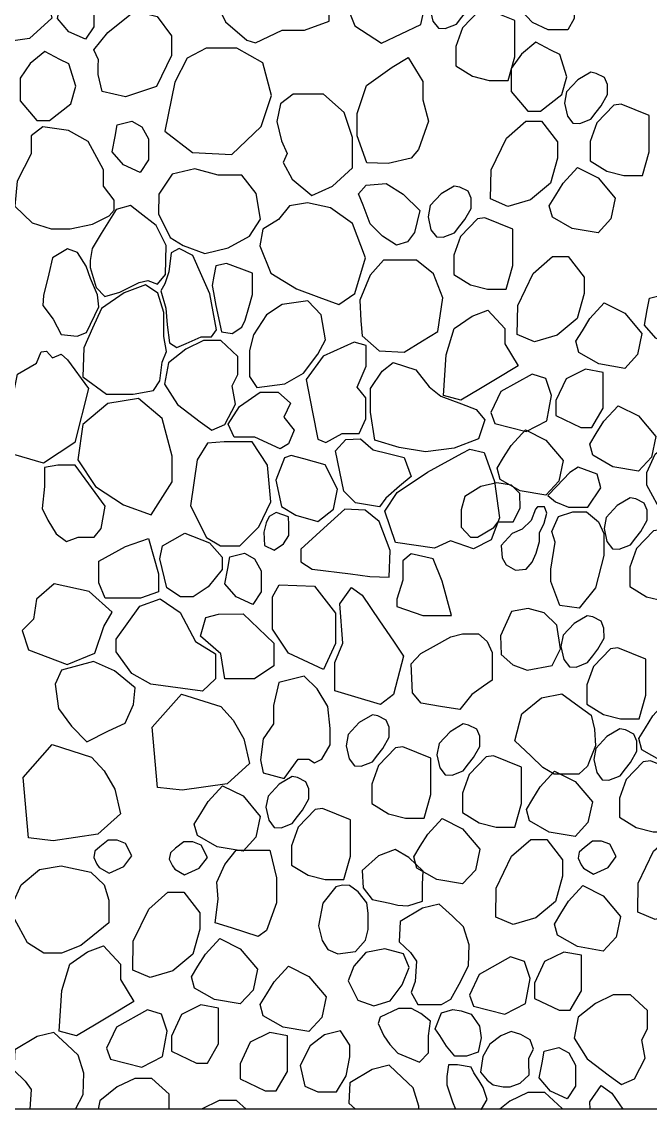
# Model space of a CAD drawing. Header units: millimetres. Extents: x -251401 to 377140, y -30451 to 275830.
# Drawn here: x 337107 to 338474, y -2940 to -574 of the extents above; entities that cross this region are included whole.
import ezdxf

# ---------------------------------------------------------------- set-up
doc = ezdxf.new("R2010")
doc.units = ezdxf.units.MM
for name, color, linetype in [('0-S3', 3, 'Continuous'), ('0-S8', 8, 'Continuous'), ('A-WALL', 4, 'Continuous')]:
    doc.layers.add(name, color=color, linetype=linetype)

# ---------------------------------------------------------------- blocks, each defined once
blk = doc.blocks.new('H24H24H24')
at = {"layer": '0-S8', "color": 8}
for points in [[(4620.5, 2519.4), (4537.7, 2473.8), (4518, 2397.2), (4534, 2357.7), (4592.1, 2319.5), (4677.3, 2360.2), (4694.6, 2439.2), (4724.3, 2473.8), (4756.4, 2512), (4721.8, 2544.1), (4678.6, 2544.1)], [(3675.3, 2322.3), (3664.1, 2453.4), (3727.3, 2525.2), (3812.7, 2498), (3839.9, 2468.3), (3863.1, 2428.2), (3875.3, 2374.3), (3826.6, 2329.9), (3729.2, 2316)], [(4864.4, 2504.3), (4904.2, 2504.8), (4959.4, 2483.2), (4986.7, 2461), (5011.8, 2434.9), (5010.6, 2405.9), (5010.6, 2373.5), (4997, 2348.4), (4954.3, 2348.4), (4920.2, 2364.9), (4895.1, 2391.7), (4864.4, 2409.9), (4822.2, 2434.9), (4822.2, 2462.2), (4822.2, 2484.4)], [(4298.8, 2326.4), (4318.1, 2320.6), (4375.8, 2348.2), (4424.2, 2348.2), (4478.3, 2367.4), (4478.3, 2398.1), (4429.4, 2449.6), (4378.4, 2456.9), (4302.5, 2443.4), (4278, 2467.8), (4229.1, 2442.8), (4229.1, 2416.3), (4253, 2366.4)], [(4754.3, 2463), (4726, 2446.3), (4702.1, 2420.3), (4697.3, 2396), (4703.6, 2367.7), (4715.6, 2352.2), (4730.4, 2351.4), (4754.7, 2360.9), (4766.3, 2376.1), (4777.1, 2390), (4791, 2414.4), (4790.6, 2436.3), (4784.2, 2451.4), (4766.3, 2460.6)], [(3930, 2439.7), (3952, 2427.7), (3966.7, 2401), (3966.7, 2355.4), (3948.3, 2328.2), (3912.2, 2344.4), (3887.5, 2373.2), (3893.8, 2406.2), (3898.6, 2431.4)], [(4804.6, 2391.3), (4767.7, 2352.9), (4753.2, 2312.4), (4753.2, 2270.4), (4789.4, 2248), (4826.3, 2238.6), (4866.9, 2238.6), (4881.4, 2290), (4881.4, 2339.9), (4881.4, 2368.8), (4820.5, 2393.4)], [(3976.4, 2283.2), (3966.5, 2305.5), (3997.1, 2342.7), (4055.9, 2389.9), (4103.9, 2377.5), (4135.3, 2335.3), (4135.3, 2293.1), (4103, 2225.2), (4035.2, 2202.9), (3984.7, 2214.5), (3975.9, 2251.2), (3975.9, 2270.3)], [(4927.7, 2321.8), (4895.9, 2295.8), (4874.1, 2264.3), (4874.1, 2214.7), (4910.3, 2172), (4937.8, 2172), (4984.2, 2208.2), (4995, 2246.6), (4979.8, 2295), (4960.3, 2304.4)], [(3859.9, 2301.4), (3828, 2275.3), (3806.3, 2243.8), (3806.3, 2194.3), (3842.5, 2151.6), (3870, 2151.6), (3916.3, 2187.8), (3927.2, 2226.1), (3912, 2274.6), (3892.4, 2284)], [(4143, 2234.6), (4120.8, 2128.1), (4180.8, 2081.5), (4266.3, 2077.1), (4330.6, 2138.1), (4352.8, 2205.8), (4334, 2276.8), (4277.4, 2309), (4210.8, 2309), (4169.7, 2286.8)], [(4560.3, 2059.2), (4539.1, 2117.7), (4539.1, 2166.4), (4559.1, 2227.4), (4615.2, 2267.3), (4650.1, 2288.5), (4681.8, 2236.3), (4681.8, 2196.3), (4694.4, 2150.2), (4672.6, 2088.4), (4656.4, 2069.7), (4606.5, 2057.9)], [(5046.7, 2256.3), (5018.4, 2239.6), (4994.4, 2213.7), (4989.6, 2189.4), (4996, 2161), (5008, 2145.5), (5022.8, 2144.7), (5047.1, 2154.3), (5058.7, 2169.4), (5069.4, 2183.4), (5083.4, 2207.7), (5083, 2229.6), (5076.6, 2244.8), (5058.7, 2253.9)], [(4397.8, 2023.5), (4440.8, 1988), (4485.2, 2008.2), (4528.7, 2048.7), (4528.7, 2114.4), (4510.9, 2169.1), (4465.5, 2208.6), (4399.8, 2208.6), (4372.6, 2187.9), (4364.2, 2148.9), (4374.6, 2106.9), (4386.9, 2079.3), (4378, 2060.1)], [(5097, 2184.6), (5060.1, 2146.2), (5045.6, 2105.7), (5045.6, 2063.8), (5081.8, 2041.3), (5118.7, 2031.9), (5159.3, 2031.9), (5173.7, 2083.3), (5173.7, 2133.2), (5173.7, 2162.2), (5112.9, 2186.8)], [(3795, 1965), (3832.3, 1928.7), (3873.7, 1916), (3915.2, 1916), (3963.5, 1926.1), (3999.9, 1943.9), (4010.5, 1956.5), (4010.5, 1977.9), (3987.9, 2008.2), (3987.9, 2043.8), (3954.1, 2105.7), (3911.4, 2129.8), (3855.9, 2137.8), (3830.5, 2118.4), (3830.5, 2079), (3799.7, 2019.5)], [(4048.9, 2150), (4070.9, 2137.9), (4085.6, 2111.2), (4085.6, 2065.7), (4067.3, 2038.4), (4031.1, 2054.7), (4006.5, 2083.5), (4012.8, 2116.5), (4017.6, 2141.7)], [(4830.1, 2043.7), (4863.6, 2113.2), (4905.4, 2150.2), (4940, 2150.2), (4974.5, 2105.2), (4974.5, 2069.8), (4959.3, 2015.2), (4915.9, 1979.1), (4866.8, 1964.6), (4829.1, 1980.7)], [(4132.5, 1897.1), (4160.6, 1879.4), (4207.9, 1862.3), (4258.6, 1874.3), (4305, 1900), (4328.6, 1937), (4319.7, 1992.8), (4288.1, 2032.2), (4237.1, 2032.2), (4186.1, 2046.1), (4136.7, 2034.5), (4108.1, 1991.3), (4107.4, 1948.1)], [(5018.1, 2049.3), (5062.7, 2027), (5100.1, 1982.5), (5090.5, 1937.2), (5062.7, 1906.9), (5006.5, 1916.6), (4963.3, 1941.4), (4956.6, 1965.7), (4970.7, 1988.9), (4986.9, 2015.4)], [(4558.3, 2010.7), (4602.2, 2014), (4638.9, 1991), (4675.1, 1955.4), (4663.6, 1907.7), (4648.2, 1887.4), (4624.7, 1879.8), (4594, 1899.5), (4567.6, 1926.3), (4551.7, 1966.9), (4542, 1991.8)], [(4750.2, 2008.8), (4721.9, 1992.1), (4697.9, 1966.2), (4693.1, 1941.9), (4699.5, 1913.6), (4711.5, 1898), (4726.3, 1897.2), (4750.6, 1906.8), (4762.2, 1921.9), (4772.9, 1935.9), (4786.9, 1960.2), (4786.5, 1982.1), (4780.1, 1997.3), (4762.2, 2006.5)], [(3958.5, 1847), (3958.8, 1831.4), (3971.6, 1788), (3990.5, 1768.1), (4023, 1778.2), (4065.2, 1798.7), (4084.3, 1803.6), (4105.1, 1795.1), (4122, 1816.4), (4123.9, 1879.1), (4102, 1922.8), (4066.6, 1950.8), (4046.4, 1966.7), (4015, 1957.9), (3982.6, 1905.5), (3962.7, 1873.2)], [(4327.6, 1878.8), (4351.6, 1818.9), (4407.2, 1785.1), (4455.7, 1767.1), (4498.8, 1751.1), (4533.7, 1775.3), (4557.2, 1852.7), (4528.8, 1927.3), (4481.4, 1961.7), (4431.2, 1972.6), (4391.9, 1965.5), (4367.9, 1936.1), (4334.1, 1914.8)], [(4800.5, 1937.1), (4763.6, 1898.8), (4749.1, 1858.2), (4749.1, 1816.3), (4785.3, 1793.8), (4822.2, 1784.4), (4862.8, 1784.4), (4877.3, 1835.8), (4877.3, 1885.7), (4877.3, 1914.7), (4816.4, 1939.3)], [(3895.4, 1685.7), (3930.4, 1681.8), (3950.6, 1690.1), (3977.6, 1745.9), (3974.4, 1772.2), (3959.1, 1807.5), (3949.6, 1834.8), (3930.8, 1864.4), (3909.4, 1872.2), (3876.6, 1852.7), (3868.4, 1817.6), (3857.4, 1770.5), (3855.9, 1749), (3878.1, 1719.1)], [(4131.4, 1667.4), (4146.7, 1657.3), (4167.3, 1666.5), (4199.7, 1681), (4222.1, 1681), (4233.2, 1695.6), (4218.5, 1774.6), (4201.4, 1813.1), (4181.8, 1857.3), (4152.4, 1872.6), (4134.7, 1863.8), (4129.8, 1822.4), (4120.9, 1796), (4112.4, 1780.8), (4122.8, 1743.2), (4126.3, 1706.5)], [(4546.9, 1715.5), (4549.6, 1683.1), (4586.5, 1650.3), (4641.1, 1647.5), (4681.3, 1672), (4714.1, 1692), (4725.3, 1765.6), (4704.7, 1817.5), (4667.9, 1847.6), (4596.5, 1847.6), (4567.5, 1814.7), (4544.6, 1760.6)], [(4888, 1748.9), (4921.5, 1818.4), (4963.3, 1855.3), (4997.9, 1855.3), (5032.4, 1810.4), (5032.4, 1775), (5017.1, 1720.4), (4973.7, 1684.3), (4924.7, 1669.8), (4887, 1685.9)], [(4243.8, 1691.8), (4267.6, 1688.3), (4288.3, 1701.9), (4295.9, 1717.3), (4303.5, 1744.7), (4311.3, 1773), (4311.3, 1819.4), (4288.3, 1828), (4255.2, 1840.5), (4231.8, 1835.1), (4227.5, 1812.8), (4223.5, 1792.5), (4226.4, 1777.3), (4231.7, 1748.6)], [(3942.4, 1593.3), (3994, 1556.1), (4051.8, 1556.1), (4096.6, 1563.6), (4110.3, 1584.7), (4115.4, 1625.9), (4124.8, 1648.6), (4118.9, 1681.1), (4118.9, 1733.7), (4106, 1776), (4078.9, 1793.6), (4032.7, 1776.4), (3982.9, 1742.7), (3963.7, 1699.2), (3945.1, 1657)], [(4320.8, 1570.8), (4381.6, 1578.6), (4422, 1601.9), (4453.6, 1643.3), (4470.2, 1673.9), (4460.4, 1728.3), (4431.7, 1759), (4375.8, 1751.2), (4342.2, 1728.8), (4313.5, 1685.1), (4305.2, 1651), (4305.2, 1594.2)], [(5076, 1754.5), (5120.6, 1732.2), (5158, 1687.7), (5148.4, 1642.4), (5120.6, 1612.1), (5064.4, 1621.8), (5021.1, 1646.6), (5014.5, 1670.9), (5028.6, 1694.1), (5044.8, 1720.5)], [(5205.8, 1772.8), (5227.8, 1760.7), (5242.5, 1734), (5242.5, 1688.5), (5224.1, 1661.2), (5188, 1677.5), (5163.3, 1706.3), (5169.6, 1739.3), (5174.4, 1764.5)], [(4726.9, 1553.2), (4732.5, 1641.5), (4750.2, 1698.6), (4788.8, 1725.9), (4823.3, 1738.7), (4860.3, 1698.6), (4860.3, 1665.6), (4889.3, 1617.4), (4840, 1587.9), (4807, 1568.1), (4764.6, 1542.6)], [(4223.2, 1477.3), (4251.6, 1490), (4274.8, 1534.5), (4267.3, 1574.4), (4279.9, 1598.7), (4279.9, 1638.2), (4242.5, 1672.6), (4205, 1672.6), (4166.5, 1653.9), (4129.1, 1624), (4120.5, 1578), (4148.8, 1533.5), (4197.4, 1496)], [(4470.8, 1451.1), (4506.2, 1470.5), (4543.7, 1470.5), (4558.2, 1502.2), (4558.2, 1547.8), (4538.9, 1571.1), (4558.7, 1617), (4558.7, 1661.6), (4532.3, 1669.2), (4465.4, 1638.3), (4428.3, 1588.1), (4442, 1517.1), (4453.4, 1458)], [(3864, 1649.7), (3877, 1635.2), (3895.4, 1642.9), (3909.5, 1630.6), (3954.7, 1568), (3925, 1450.9), (3857.2, 1406), (3762.9, 1433.2), (3762.9, 1481.3), (3788.3, 1537), (3800.9, 1599.6), (3842.1, 1623.6), (3852.3, 1647.7)], [(4617.6, 1624.9), (4666.2, 1609), (4695.3, 1571.8), (4721, 1551.8), (4765.6, 1534.7), (4797.8, 1522.3), (4816.5, 1500.4), (4802.8, 1458.7), (4750.2, 1438.7), (4687.9, 1430.1), (4630.1, 1439.8), (4577.6, 1455.8), (4567.8, 1517), (4567.8, 1568.4), (4593, 1606.1)], [(5035.2, 1610), (4993, 1589.2), (4970.9, 1542), (4970.9, 1509.2), (5025.1, 1483.4), (5049, 1483.4), (5073.6, 1525.6), (5073.6, 1573.5), (5073.6, 1603.1)], [(4919.2, 1599.3), (4851.2, 1561.5), (4829.8, 1516.2), (4838.6, 1492.2), (4906.7, 1474.6), (4951.4, 1497.9), (4961.5, 1552.7), (4949.5, 1589.8)], [(4091.4, 1293.4), (4136.8, 1365), (4136.8, 1421.2), (4115.1, 1503), (4063.3, 1546.4), (3996.8, 1535.5), (3942.5, 1490.2), (3931.6, 1412.9), (3969.9, 1354.7), (4030.7, 1315.1)], [(4371.4, 1436.8), (4316.6, 1462.2), (4271.4, 1462.2), (4258.7, 1490.6), (4283.1, 1529.1), (4328.3, 1560.1), (4367.3, 1560.1), (4394.2, 1536.7), (4379.9, 1505.7), (4402.1, 1477.6), (4389.9, 1448)], [(5106.3, 1530.8), (5150.9, 1508.5), (5188.3, 1464), (5178.7, 1418.7), (5150.9, 1388.4), (5094.7, 1398.1), (5051.5, 1422.9), (5044.8, 1447.2), (5058.9, 1470.4), (5075.1, 1496.9)], [(4904.8, 1478.4), (4949.4, 1456.1), (4986.8, 1411.6), (4977.2, 1366.3), (4949.4, 1336), (4893.2, 1345.7), (4850, 1370.5), (4843.3, 1394.8), (4857.4, 1418), (4873.6, 1444.5)], [(4213.9, 1449), (4191.5, 1413.3), (4176.9, 1313.2), (4211.5, 1244), (4241.9, 1225.8), (4283.7, 1225.8), (4325.6, 1267.1), (4351.1, 1321.7), (4343.8, 1401.7), (4310.4, 1452.1), (4249.8, 1452.1)], [(4514.3, 1457.6), (4545.9, 1458.5), (4573.5, 1434.9), (4606.2, 1426.6), (4641.1, 1417.8), (4656.3, 1376.9), (4631.2, 1355.4), (4601.5, 1329.9), (4587.5, 1311), (4535.5, 1319.2), (4510.1, 1345), (4501.5, 1387.2), (4492.2, 1432.8)], [(5186.6, 1425.6), (5226.6, 1458.9), (5273.5, 1466.9), (5338.5, 1453.1), (5367.4, 1425.7), (5377.5, 1392.5), (5377.5, 1342.7), (5342.8, 1314.6), (5316.8, 1293.4), (5274.2, 1277), (5236, 1277), (5200.6, 1299.4), (5181.8, 1334), (5169, 1357.7), (5169, 1385.3)], [(4381.3, 1417.6), (4362.3, 1368.5), (4374.4, 1311.7), (4405.4, 1292.8), (4453.6, 1279), (4487.2, 1305.7), (4496.4, 1349), (4469.2, 1402.1), (4423.2, 1414.9), (4395.3, 1422.6)], [(4599.3, 1301.6), (4626.3, 1342), (4691.8, 1386.3), (4767.4, 1427.5), (4783.7, 1436.4), (4815.4, 1428.9), (4837.3, 1366.1), (4848.7, 1287.2), (4830.6, 1239.2), (4792.1, 1219.2), (4741.7, 1236.8), (4707.4, 1220.6), (4622.7, 1233)], [(3866.7, 1281.6), (3885, 1252.2), (3907.2, 1235.2), (3932.7, 1245), (3967.4, 1245), (3982.4, 1264), (3990.9, 1312.3), (3926.2, 1401.2), (3888.3, 1401.2), (3859.5, 1396.6), (3859.5, 1354.8), (3854.6, 1307.2)], [(4970.1, 1321.9), (4998.7, 1310.1), (5040.4, 1310.1), (5068.6, 1352.3), (5060.7, 1382.1), (5019.6, 1396.8), (5001.6, 1385.5), (4972.3, 1355.1), (4953.2, 1335.3)], [(4807.7, 1355.3), (4773.4, 1333.2), (4765, 1304.2), (4765, 1266.8), (4785.6, 1244.7), (4800.8, 1244.7), (4835.9, 1266.1), (4845.8, 1278.3), (4877.9, 1278.3), (4893.1, 1308), (4892.4, 1340), (4874.8, 1357.6), (4842.8, 1362.9)], [(5132.8, 1330.3), (5104.5, 1313.5), (5080.5, 1287.6), (5075.8, 1263.3), (5082.1, 1235), (5094.1, 1219.4), (5108.9, 1218.6), (5133.2, 1228.2), (5144.8, 1243.4), (5155.5, 1257.3), (5169.5, 1281.6), (5169.1, 1303.6), (5162.7, 1318.7), (5144.8, 1327.9)], [(4512.4, 1305.6), (4466.9, 1264.4), (4416.7, 1219), (4416.7, 1191.4), (4441.1, 1175.1), (4524.4, 1164.7), (4566.6, 1159.5), (4608.7, 1157.9), (4610.9, 1215.7), (4586.8, 1278.6), (4556.6, 1303.4)], [(4926.7, 1305.7), (4917.6, 1281.3), (4897.7, 1262.3), (4875.6, 1253.1), (4851.9, 1226.4), (4854.2, 1199.8), (4862.6, 1184.5), (4883.2, 1173.1), (4906.1, 1175.4), (4919.1, 1190.6), (4928.2, 1209.7), (4935.1, 1235.6), (4935.1, 1253.9), (4945.8, 1275.2), (4951.1, 1297.3), (4946.5, 1311.1), (4931.3, 1311.1)], [(4335.9, 1255.8), (4337.7, 1226.7), (4358.4, 1216.3), (4379.2, 1230.5), (4390.6, 1248.1), (4390.6, 1271.9), (4390, 1289.1), (4363.2, 1298.6), (4347.6, 1289.5), (4341.1, 1275.8)], [(4962.4, 1257.2), (4976.5, 1289.7), (5007.7, 1299.6), (5037.2, 1299.6), (5063.3, 1278.2), (5075.3, 1253), (5075.3, 1204.7), (5057.3, 1134.4), (5021.8, 1090.4), (4979.5, 1096.4), (4959.8, 1148.1), (4959.8, 1175.4), (4969.2, 1233.6)], [(5183.1, 1258.5), (5146.2, 1220.2), (5131.7, 1179.7), (5131.7, 1137.7), (5167.9, 1115.3), (5204.8, 1105.9), (5245.4, 1105.9), (5259.9, 1157.2), (5259.9, 1207.2), (5259.9, 1236.1), (5199, 1260.7)], [(4085.4, 1241.7), (4107.1, 1164.7), (4107.1, 1125.8), (4068.1, 1112), (3991.1, 1112), (3977.2, 1145.7), (3977.2, 1192.4), (4035.2, 1224.4)], [(4137.4, 1238.3), (4164.2, 1253.8), (4217.9, 1232.2), (4245.6, 1201.1), (4245.6, 1174.2), (4215.3, 1137), (4182.4, 1114.6), (4154.7, 1114.6), (4125.2, 1134.4), (4109.9, 1197.4), (4115.9, 1226)], [(4293.9, 1210.1), (4315.9, 1198), (4330.6, 1171.3), (4330.6, 1125.8), (4312.3, 1098.5), (4276.1, 1114.8), (4251.5, 1143.6), (4257.7, 1176.6), (4262.5, 1201.8)], [(4625.1, 1094), (4681.8, 1074.7), (4744.4, 1074.7), (4723.5, 1149.2), (4704.1, 1197.5), (4656.2, 1208.5), (4638.5, 1193.1), (4638.5, 1151.1), (4625.3, 1109.9)], [(3908.5, 967.6), (3968.5, 992.5), (3988.2, 1050.5), (4006.1, 1081.7), (3956.3, 1126.3), (3880.5, 1142.9), (3842.2, 1109.8), (3835.2, 1066.4), (3810.9, 1041.6), (3824.3, 999.5)], [(4369.3, 1141.4), (4446.4, 1138.1), (4492, 1079.5), (4492, 1013.4), (4465.9, 957), (4389.8, 992.1), (4355.2, 1044.8), (4355.2, 1115.3)], [(4526.6, 1135.1), (4549.7, 1118.3), (4587.6, 1062.5), (4617.7, 1018.2), (4639.5, 986.1), (4618.2, 902.5), (4589.7, 880.4), (4533.9, 897.2), (4490.7, 910.3), (4490.7, 972), (4507.6, 1014.1), (4501.3, 1099.5)], [(4048.9, 947.8), (4014.9, 995), (4014.9, 1022.5), (4066.5, 1095), (4110.5, 1110.3), (4154.4, 1080.7), (4187.4, 1018.1), (4231.3, 990.6), (4231.3, 936.8), (4202.8, 909.4), (4090.7, 924.8)], [(4850.5, 1029.9), (4851.7, 989.3), (4877.1, 966.9), (4908.6, 955.4), (4963.1, 965.7), (4981.3, 1002), (4973.4, 1053.5), (4945.5, 1080.1), (4910.4, 1089.8), (4874.7, 1083.1)], [(4291.5, 1078.2), (4357.9, 1013.8), (4357.9, 965.1), (4315.9, 936.8), (4251.5, 936.8), (4242.7, 991), (4198.8, 1029.4), (4209.8, 1069.8), (4237.9, 1077.3)], [(5039.2, 1073.8), (5010.8, 1057.1), (4986.9, 1031.2), (4982.1, 1006.8), (4988.5, 978.5), (5000.5, 963), (5015.2, 962.2), (5039.6, 971.8), (5051.1, 986.9), (5061.9, 1000.9), (5075.9, 1025.2), (5075.5, 1047.1), (5069.1, 1062.3), (5051.1, 1071.4)], [(4659.3, 906.3), (4656.1, 969.1), (4677.3, 991.8), (4705.2, 1007.2), (4742.4, 1027.7), (4768.1, 1034.1), (4802.9, 1034.1), (4821.7, 1017.8), (4832.5, 993.5), (4832.5, 933.9), (4814, 920.6), (4788.2, 902.1), (4762.5, 869.7), (4720.2, 876.6), (4678, 883.6)], [(5089.5, 1002.1), (5052.5, 963.7), (5038.1, 923.2), (5038.1, 881.2), (5074.3, 858.8), (5111.2, 849.4), (5151.7, 849.4), (5166.2, 900.8), (5166.2, 950.7), (5166.2, 979.6), (5105.4, 1004.3)], [(3951.2, 799.7), (3998.8, 823.5), (4034.5, 840.2), (4052.6, 880.9), (4056.3, 916.8), (4011.2, 953.6), (3965.7, 974.2), (3896.2, 955.6), (3882.8, 924.9), (3889.5, 872.2), (3918.2, 833.9)], [(4334.6, 732), (4380.5, 719.7), (4410.9, 761.5), (4433.8, 761.5), (4446, 753.9), (4462.2, 761.6), (4480.4, 792.7), (4480.4, 828.7), (4475.5, 876.5), (4452, 914.5), (4423.7, 942.1), (4368.6, 928.3), (4356.9, 878.5), (4356.9, 838.9), (4334.6, 805.7), (4329, 760.4)], [(4104.9, 700.4), (4093.7, 831.5), (4156.9, 903.3), (4242.3, 876.1), (4269.5, 846.4), (4292.7, 806.3), (4304.9, 752.4), (4256.2, 708), (4158.8, 694.1)], [(4896.7, 860.7), (4939.4, 895.1), (4984, 904.2), (5021.7, 876.3), (5047.6, 857.2), (5055.2, 826.8), (5057.3, 790.6), (5044, 757.8), (5039.4, 746.4), (5021, 729.2), (4996.6, 729.2), (4967.3, 729.2), (4942.9, 743.9), (4916.4, 769), (4881.6, 801.8)], [(5213, 890.2), (5257.6, 867.9), (5295, 823.4), (5285.4, 778.1), (5257.6, 747.8), (5201.4, 757.5), (5158.1, 782.3), (5151.5, 806.6), (5165.6, 829.8), (5181.7, 856.2)], [(4572, 858.1), (4543.7, 841.4), (4519.7, 815.5), (4514.9, 791.1), (4521.3, 762.8), (4533.3, 747.3), (4548, 746.5), (4572.4, 756.1), (4584, 771.2), (4594.7, 785.2), (4608.7, 809.5), (4608.3, 831.4), (4601.9, 846.6), (4584, 855.7)], [(4769.3, 838.3), (4741, 821.5), (4717, 795.6), (4712.2, 771.3), (4718.6, 743), (4730.6, 727.4), (4745.3, 726.6), (4769.7, 736.2), (4781.2, 751.4), (4792, 765.3), (4806, 789.6), (4805.6, 811.6), (4799.2, 826.7), (4781.2, 835.9)], [(5110.3, 827.8), (5082, 811), (5058.1, 785.1), (5053.3, 760.8), (5059.7, 732.5), (5071.6, 716.9), (5086.4, 716.1), (5110.7, 725.7), (5122.3, 740.9), (5133.1, 754.8), (5147, 779.1), (5146.7, 801.1), (5140.3, 816.2), (5122.3, 825.4)], [(3824.3, 590.6), (3813.2, 721.8), (3876.3, 793.5), (3961.7, 766.3), (3989, 736.6), (4012.2, 696.5), (4024.4, 642.6), (3975.6, 598.3), (3878.2, 584.3)], [(4622.3, 786.4), (4585.4, 748), (4570.9, 707.5), (4570.9, 665.6), (4607.1, 643.1), (4644, 633.7), (4684.6, 633.7), (4699, 685.1), (4699, 735), (4699, 764), (4638.2, 788.6)], [(4819.6, 766.5), (4782.7, 728.2), (4768.2, 687.7), (4768.2, 645.7), (4804.4, 623.3), (4841.3, 613.9), (4881.9, 613.9), (4896.3, 665.2), (4896.3, 715.2), (4896.3, 744.1), (4835.5, 768.7)], [(5160.7, 756), (5123.7, 717.7), (5109.2, 677.2), (5109.2, 635.2), (5145.4, 612.8), (5182.4, 603.4), (5222.9, 603.4), (5237.4, 654.7), (5237.4, 704.7), (5237.4, 733.6), (5176.6, 758.2)], [(4968.3, 735.7), (5012.9, 713.4), (5050.3, 668.9), (5040.7, 623.6), (5012.9, 593.4), (4956.7, 603.1), (4913.4, 627.8), (4906.8, 652.1), (4920.9, 675.3), (4937.1, 701.8)], [(4397.6, 724), (4369.3, 707.2), (4345.4, 681.3), (4340.6, 657), (4346.9, 628.7), (4358.9, 613.1), (4373.7, 612.3), (4398, 621.9), (4409.6, 637.1), (4420.4, 651), (4434.3, 675.3), (4433.9, 697.3), (4427.5, 712.4), (4409.6, 721.6)], [(4246.6, 703.9), (4291.1, 681.6), (4328.5, 637.1), (4319, 591.7), (4291.1, 561.5), (4234.9, 571.2), (4191.7, 596), (4185, 620.3), (4199.2, 643.5), (4215.3, 669.9)], [(4447.9, 652.2), (4411, 613.9), (4396.5, 573.4), (4396.5, 531.4), (4432.7, 509), (4469.6, 499.6), (4510.2, 499.6), (4524.7, 550.9), (4524.7, 600.9), (4524.7, 629.8), (4463.9, 654.4)], [(4723.7, 632.5), (4768.2, 610.3), (4805.6, 565.7), (4796.1, 520.4), (4768.2, 490.2), (4712, 499.9), (4668.8, 524.6), (4662.1, 549), (4676.3, 572.1), (4692.4, 598.6)], [(5150, 492), (5183.5, 561.5), (5225.3, 598.5), (5259.9, 598.5), (5294.4, 553.5), (5294.4, 518.2), (5279.1, 463.6), (5235.7, 427.4), (5186.7, 413), (5148.9, 429)], [(3999.8, 513.4), (4031.6, 527.9), (4049.3, 551.5), (4035.4, 578.4), (4017.4, 585.2), (3997.9, 585.2), (3979.9, 571.3), (3968.8, 561.4), (3966.3, 547.8), (3973.1, 533.2), (3978.1, 526.1)], [(4164, 509.9), (4195.9, 524.5), (4213.6, 548), (4199.6, 574.9), (4181.7, 581.7), (4162.1, 581.7), (4144.2, 567.8), (4133, 557.9), (4130.6, 544.3), (4137.4, 529.8), (4142.3, 522.6)], [(4841.3, 480.9), (4874.8, 550.4), (4916.6, 587.3), (4951.2, 587.3), (4985.7, 542.4), (4985.7, 507), (4970.5, 452.4), (4927.1, 416.3), (4878, 401.8), (4840.3, 417.9)], [(5052.7, 511.7), (5084.6, 526.2), (5102.3, 549.7), (5088.3, 576.7), (5070.4, 583.5), (5050.9, 583.5), (5032.9, 569.5), (5021.7, 559.6), (5019.3, 546), (5026.1, 531.5), (5031, 524.4)], [(4236.6, 457.4), (4233.7, 493.9), (4251.6, 532.6), (4276, 563.4), (4303.2, 563.4), (4349.1, 563.4), (4363.4, 503.3), (4363.4, 448.8), (4341.9, 388.6), (4324, 375.7), (4265.9, 394.4), (4230.2, 405.8)], [(4585.3, 551.3), (4549.9, 519.6), (4551.8, 481.6), (4571.4, 456.3), (4610, 448.1), (4627.4, 444.4), (4649.3, 442.4), (4680.9, 452.5), (4680.9, 489.9), (4682.8, 518.3), (4651.2, 548.1), (4621.4, 565.2)], [(3808.4, 488.3), (3848.3, 521.7), (3895.3, 529.6), (3960.3, 515.9), (3989.2, 488.5), (3999.3, 455.3), (3999.3, 405.5), (3964.6, 377.3), (3938.6, 356.2), (3896, 339.8), (3857.7, 339.8), (3822.3, 362.2), (3803.6, 396.8), (3790.7, 420.5), (3790.7, 448)], [(4492.8, 484), (4464.2, 448.6), (4455.2, 399.2), (4463.1, 367.2), (4475.4, 347.5), (4496.8, 338), (4535.6, 343.6), (4556.9, 367.7), (4563.1, 391.3), (4563.1, 426.7), (4560.3, 449.2), (4541.2, 473.3), (4522.6, 486.8), (4506.9, 487.4)], [(5029.3, 486.5), (5073.9, 464.2), (5111.3, 419.7), (5101.8, 374.3), (5073.9, 344.1), (5017.7, 353.8), (4974.5, 378.6), (4967.8, 402.9), (4981.9, 426.1), (4998.1, 452.5)], [(4052.3, 365.8), (4085.8, 435.3), (4127.6, 472.3), (4162.2, 472.3), (4196.7, 427.3), (4196.7, 392), (4181.5, 337.4), (4138.1, 301.2), (4089, 286.8), (4051.3, 302.8)], [(4680.9, 437.5), (4632.6, 408.5), (4630.1, 364.2), (4655.1, 340.9), (4668, 322.3), (4664.8, 278.1), (4656.7, 253.9), (4671.2, 228.1), (4693, 228.1), (4722, 228.1), (4742.9, 239.4), (4760.7, 272.4), (4780.8, 311.9), (4782.4, 357.8), (4770.3, 397.2), (4746.2, 419.8), (4717.6, 446.4)], [(3891.2, 170.1), (3896.8, 258.5), (3914.5, 315.5), (3953.1, 342.8), (3987.7, 355.7), (4024.6, 315.5), (4024.6, 282.6), (4053.6, 234.4), (4004.3, 204.8), (3971.3, 185), (3928.9, 159.5)], [(4240.3, 371.4), (4284.9, 349.2), (4322.3, 304.6), (4312.7, 259.3), (4284.9, 229.1), (4228.7, 238.8), (4185.5, 263.5), (4178.8, 287.9), (4192.9, 311), (4209.1, 337.5)], [(4599.5, 348.9), (4557.6, 340.9), (4531.8, 311.1), (4519.8, 279.7), (4540.7, 237), (4575.3, 224.9), (4610.8, 236.2), (4636.6, 270.8), (4651.9, 308.7), (4639.8, 338.4)], [(4988.5, 342), (4946.3, 321.2), (4924.2, 274), (4924.2, 241.2), (4978.4, 215.4), (5002.3, 215.4), (5026.9, 257.6), (5026.9, 305.5), (5026.9, 335.1)], [(4389.7, 311.4), (4434.3, 289.1), (4471.7, 244.6), (4462.1, 199.3), (4434.3, 169), (4378.1, 178.7), (4334.8, 203.5), (4328.2, 227.8), (4342.3, 251), (4358.5, 277.5)], [(4872.6, 331.3), (4804.5, 293.5), (4783.1, 248.2), (4791.9, 224.2), (4860, 206.6), (4904.7, 229.9), (4914.8, 284.7), (4902.8, 321.8)], [(5113.6, 53.7), (5142, 66.4), (5165.3, 110.9), (5157.7, 150.9), (5170.3, 175.1), (5170.3, 214.6), (5132.9, 249), (5095.4, 249), (5057, 230.3), (5019.5, 200.4), (5010.9, 154.4), (5039.2, 109.9), (5087.8, 72.5)], [(4083.5, 216.2), (4015.5, 178.4), (3994.1, 133.1), (4002.9, 109.2), (4071, 91.6), (4115.7, 114.9), (4125.8, 169.6), (4113.8, 206.8)], [(4199.5, 226.9), (4157.3, 206.2), (4135.2, 158.9), (4135.2, 126.2), (4189.4, 100.4), (4213.3, 100.4), (4237.9, 142.6), (4237.9, 190.4), (4237.9, 220)], [(4674.7, 102.3), (4693.8, 122.6), (4693.8, 159.5), (4698.2, 191.3), (4677.2, 208.5), (4656.8, 219.4), (4629.1, 219.4), (4589.3, 200.6), (4584.4, 186.3), (4597.3, 159.5), (4610.3, 140.7), (4627.7, 121.9)], [(4722.4, 210), (4746.7, 216.8), (4765.1, 214.2), (4786.7, 206.8), (4804.6, 180.5), (4808.3, 155.7), (4802, 124.2), (4776.7, 115.7), (4751.4, 115.7), (4733.5, 137.3), (4718.8, 160.5), (4708.7, 175.2)], [(4348.9, 166.9), (4306.7, 146.1), (4284.6, 98.9), (4284.6, 66.2), (4338.8, 40.3), (4362.7, 40.3), (4387.3, 82.5), (4387.3, 130.4), (4387.3, 160)], [(4468, 161.9), (4436.5, 138), (4415.1, 95.1), (4425.2, 50.4), (4453.5, 37.9), (4493.8, 37.9), (4515.3, 72.5), (4522.8, 114), (4522.8, 139.2), (4502.7, 170.7)], [(4851.6, 160.1), (4827.7, 141.3), (4812.3, 114.9), (4807.2, 80.7), (4821.5, 63.1), (4834.8, 53.1), (4856.6, 48.5), (4871.7, 48.5), (4893.4, 56.4), (4912.6, 74.8), (4912.2, 101.6), (4912.2, 110.8), (4922.3, 130.4), (4915.1, 151.3), (4894.7, 163), (4873.7, 169.3)], [(4977.1, 134.6), (4999.1, 122.5), (5013.8, 95.8), (5013.8, 50.2), (4995.5, 23), (4959.3, 39.2), (4934.7, 68.1), (4941, 101), (4945.8, 126.2)]]:
    blk.add_lwpolyline(points, close=True, dxfattribs=at)
for points in [[(3926.5, 0), (3943.1, 32.4), (3944.7, 78.3), (3932.6, 117.8), (3908.4, 140.3), (3879.9, 167), (3843.2, 158.1), (3794.8, 129.1), (3792.4, 84.8), (3817.4, 61.4), (3830.3, 42.9), (3827.2, 0)], [(4672.8, 0), (4673.1, 7), (4661, 46.5), (4636.8, 69), (4608.3, 95.6), (4571.5, 86.7), (4523.2, 57.8), (4520.8, 13.5), (4535.2, 0)], [(4808.1, 0), (4809.1, 0.3), (4821.6, 21.4), (4813.1, 47.2), (4803.9, 62), (4792.9, 79.5), (4786.5, 91.9), (4757.3, 97), (4737.8, 96.7), (4733.7, 71.6), (4733.7, 53.1), (4746.3, 15.8), (4752.7, 0)], [(4130.4, 0), (4130.4, 32.8), (4093, 67.2), (4055.5, 67.2), (4017, 48.5), (3979.6, 18.6), (3976.1, 0)], [(5045.7, 0), (5044.5, 16.4), (5069.7, 52), (5092.9, 35.1), (5116.8, 0)], [(4984.6, 0), (4984.6, 1.8), (4947.2, 36.2), (4909.7, 36.2), (4871.2, 17.5), (4849.3, 0)], [(4297.4, 0), (4276.7, 19), (4239.2, 19), (4200.8, 0.3), (4200.4, 0)]]:
    blk.add_lwpolyline(points, dxfattribs=at)

msp = doc.modelspace()

# ---------------------------------------------------------------- linework, layer by layer
at = {"layer": '0-S3', "color": 3}
msp.add_line((377139.5, -2940.144), (-19812.5, -2940.144), dxfattribs=at)
at = {"layer": 'A-WALL'}
msp.add_lwpolyline([(333297.5, 959.856), (333697.5, 959.856), (335897.5, 2659.856), (335897.5, 3059.856), (336697.5, 3059.856), (336697.5, 2659.856), (338897.5, 959.856), (339297.5, 959.856), (339297.5, -2940.144), (333297.5, -2940.144)], close=True, dxfattribs=at)

# ---------------------------------------------------------------- block references
msp.add_blockref('H24H24H24', (333297.5, -2940.144), dxfattribs=at)

doc.saveas('drawing.dxf')
